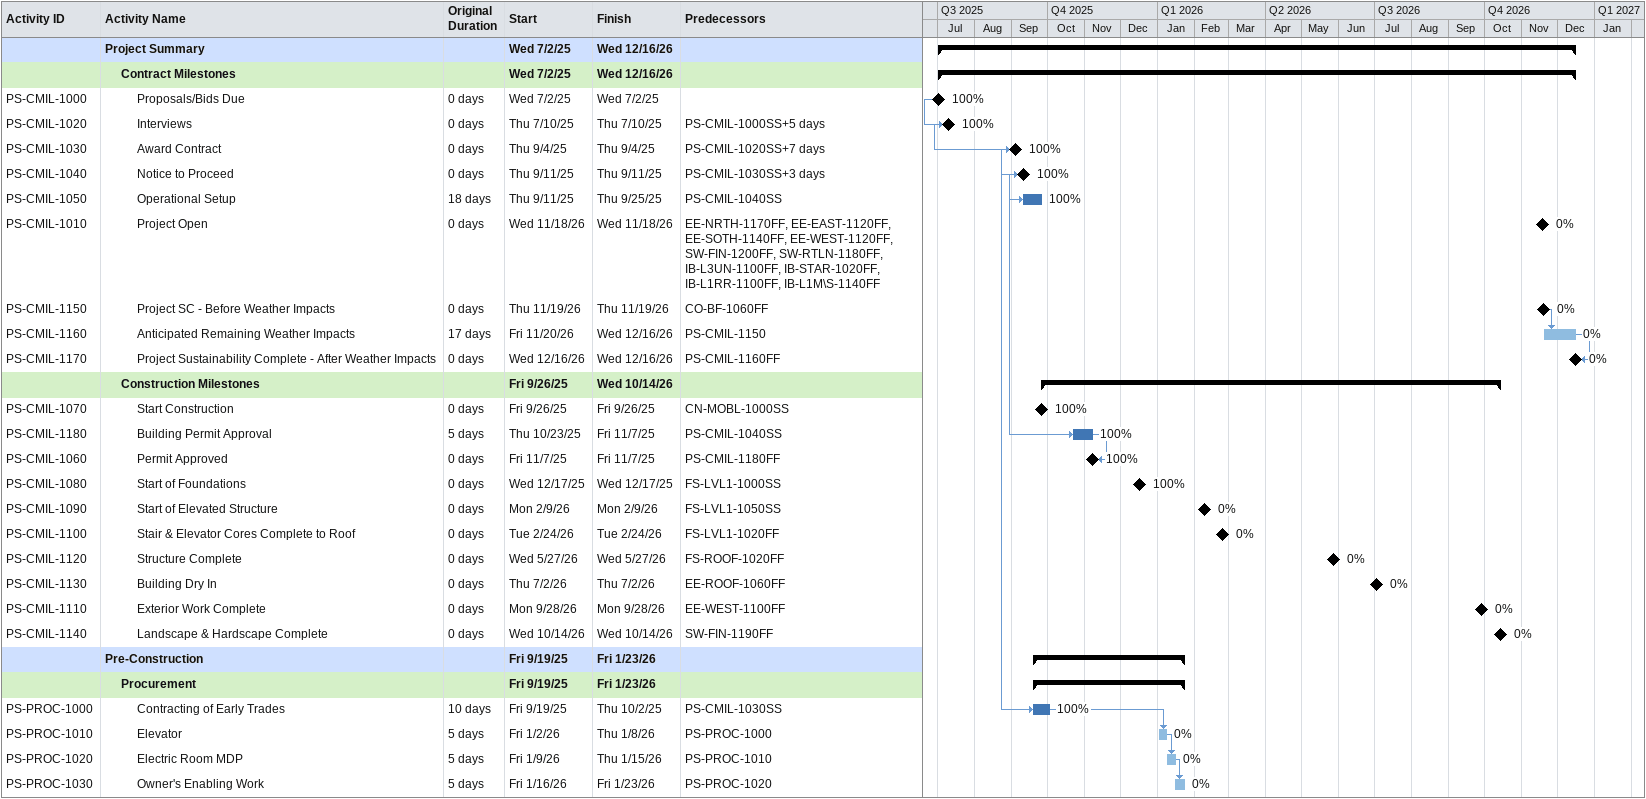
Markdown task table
| ID | Level | Task | Original duration | Start | Finish | Predecessors | % complete |
|---|---|---|---|---|---|---|---|
|  | 1 | **Project Summary** |  | 2025-07-02 | 2026-12-16 |  |  |
|  | 2 | **Contract Milestones** |  | 2025-07-02 | 2026-12-16 |  |  |
| PS-CMIL-1000 | 3 | Proposals/Bids Due | 0d | 2025-07-02 | 2025-07-02 |  | 100 |
| PS-CMIL-1020 | 3 | Interviews | 0d | 2025-07-10 | 2025-07-10 | PS-CMIL-1000SS+5d | 100 |
| PS-CMIL-1030 | 3 | Award Contract | 0d | 2025-09-04 | 2025-09-04 | PS-CMIL-1020SS+7d | 100 |
| PS-CMIL-1040 | 3 | Notice to Proceed | 0d | 2025-09-11 | 2025-09-11 | PS-CMIL-1030SS+3d | 100 |
| PS-CMIL-1050 | 3 | Operational Setup | 18d | 2025-09-11 | 2025-09-25 | PS-CMIL-1040SS | 100 |
| PS-CMIL-1010 | 3 | Project Open | 0d | 2026-11-18 | 2026-11-18 | EE-NRTH-1170FF, EE-EAST-1120FF, EE-SOTH-1140FF, EE-WEST-1120FF, SW-FIN-1200FF, SW-RTLN-1180FF, IB-L3UN-1100FF, IB-STAR-1020FF, IB-L1RR-1100FF, IB-L1M\S-1140FF | 0 |
| PS-CMIL-1150 | 3 | Project SC - Before Weather Impacts | 0d | 2026-11-19 | 2026-11-19 | CO-BF-1060FF | 0 |
| PS-CMIL-1160 | 3 | Anticipated Remaining Weather Impacts | 17d | 2026-11-20 | 2026-12-16 | PS-CMIL-1150 | 0 |
| PS-CMIL-1170 | 3 | Project Sustainability Complete - After Weather Impacts | 0d | 2026-12-16 | 2026-12-16 | PS-CMIL-1160FF | 0 |
|  | 2 | **Construction Milestones** |  | 2025-09-26 | 2026-10-14 |  |  |
| PS-CMIL-1070 | 3 | Start Construction | 0d | 2025-09-26 | 2025-09-26 | CN-MOBL-1000SS | 100 |
| PS-CMIL-1180 | 3 | Building Permit Approval | 5d | 2025-10-23 | 2025-11-07 | PS-CMIL-1040SS | 100 |
| PS-CMIL-1060 | 3 | Permit Approved | 0d | 2025-11-07 | 2025-11-07 | PS-CMIL-1180FF | 100 |
| PS-CMIL-1080 | 3 | Start of Foundations | 0d | 2025-12-17 | 2025-12-17 | FS-LVL1-1000SS | 100 |
| PS-CMIL-1090 | 3 | Start of Elevated Structure | 0d | 2026-02-09 | 2026-02-09 | FS-LVL1-1050SS | 0 |
| PS-CMIL-1100 | 3 | Stair & Elevator Cores Complete to Roof | 0d | 2026-02-24 | 2026-02-24 | FS-LVL1-1020FF | 0 |
| PS-CMIL-1120 | 3 | Structure Complete | 0d | 2026-05-27 | 2026-05-27 | FS-ROOF-1020FF | 0 |
| PS-CMIL-1130 | 3 | Building Dry In | 0d | 2026-07-02 | 2026-07-02 | EE-ROOF-1060FF | 0 |
| PS-CMIL-1110 | 3 | Exterior Work Complete | 0d | 2026-09-28 | 2026-09-28 | EE-WEST-1100FF | 0 |
| PS-CMIL-1140 | 3 | Landscape & Hardscape Complete | 0d | 2026-10-14 | 2026-10-14 | SW-FIN-1190FF | 0 |
|  | 1 | **Pre-Construction** |  | 2025-09-19 | 2026-01-23 |  |  |
|  | 2 | **Procurement** |  | 2025-09-19 | 2026-01-23 |  |  |
| PS-PROC-1000 | 3 | Contracting of Early Trades | 10d | 2025-09-19 | 2025-10-02 | PS-CMIL-1030SS | 100 |
| PS-PROC-1010 | 3 | Elevator | 5d | 2026-01-02 | 2026-01-08 | PS-PROC-1000 | 0 |
| PS-PROC-1020 | 3 | Electric Room MDP | 5d | 2026-01-09 | 2026-01-15 | PS-PROC-1010 | 0 |
| PS-PROC-1030 | 3 | Owner's Enabling Work | 5d | 2026-01-16 | 2026-01-23 | PS-PROC-1020 | 0 |
